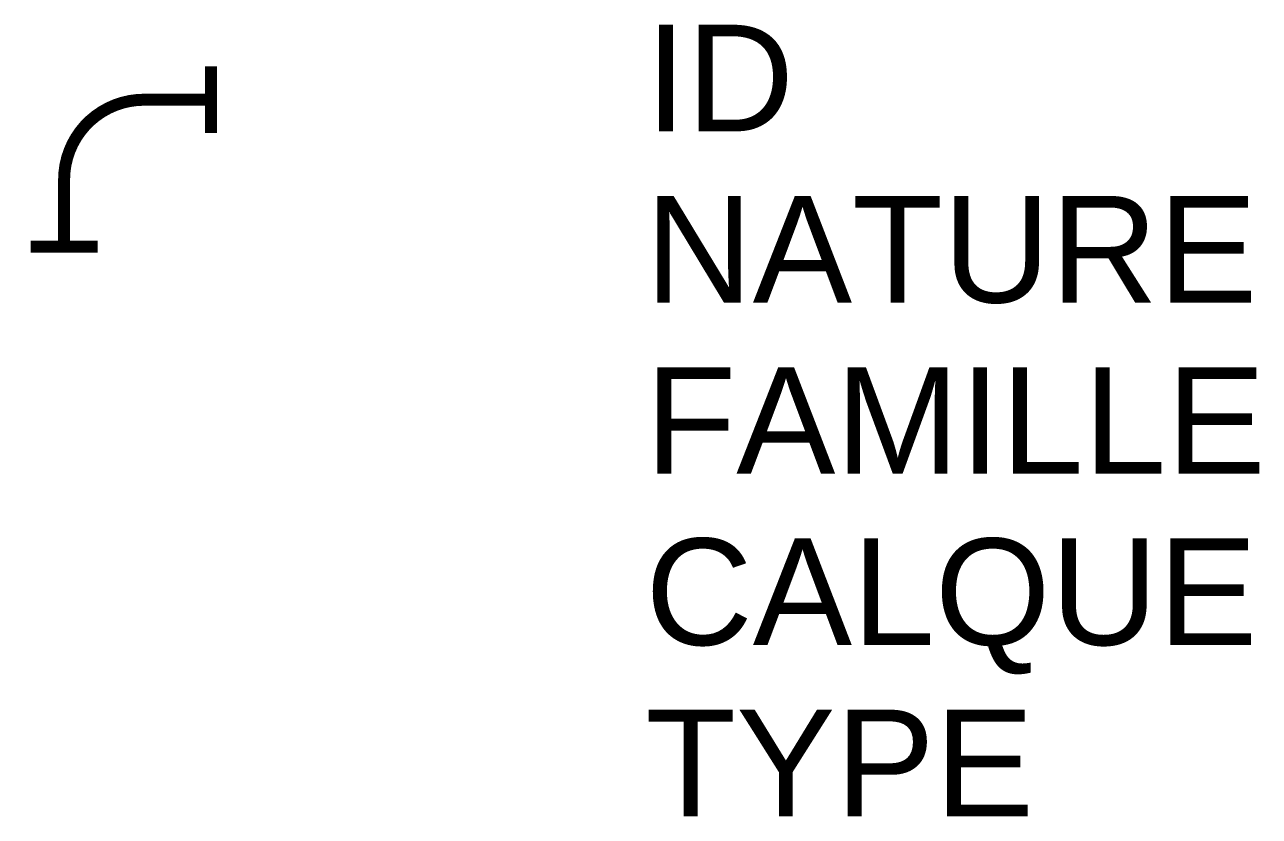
# Model space of a CAD drawing. Header units: metres. Extents: x -0.07 to 2.24, y -1.34 to 0.14.
import ezdxf

# ---------------------------------------------------------------- set-up
doc = ezdxf.new("R2010")
doc.units = ezdxf.units.M
doc.linetypes.add('Socle_Continu', pattern=[2.5, 2.5, 0])
doc.layers.add('EAUUS_SCT', color=7, linetype='Socle_Continu', lineweight=13, true_color=0x7f3f00)
doc.styles.add('Reseaux', font='arial.ttf')
doc.styles.get("Standard").update_dxf_attribs({"font": 'arial.ttf'})

msp = doc.modelspace()

# ---------------------------------------------------------------- linework, layer by layer
at = {"layer": 'EAUUS_SCT', "linetype": 'Socle_Continu', "const_width": 0.0225, "flags": 128}
for points in [[(0.2754, -0.0627), (0.2754, 0.0627)], [(-0.0627, -0.2754), (0.0627, -0.2754)]]:
    msp.add_lwpolyline(points, dxfattribs=at)
msp.add_lwpolyline([(0, -0.2754), (0, -0.15, -0.414214), (0.15, 0), (0.2754, 0)], format="xyb", dxfattribs=at)

# ---------------------------------------------------------------- texts
at = {"layer": 'EAUUS_SCT', "linetype": 'Socle_Continu', "flags": 9}
for tag, p, s in [('ID', (1.0907, -0.0592), 'CP_2127'), ('NATURE', (1.0907, -0.3805), 'Coude'), ('TYPE', (1.0907, -1.3444), 'NR')]:
    msp.add_attdef(tag, p, s, height=0.2, dxfattribs=at)
at = {"layer": 'EAUUS_SCT', "linetype": 'Socle_Continu', "style": 'Reseaux', "flags": 9}
for tag, p, s in [('FAMILLE', (1.0907, -0.7018), 'Eau usée'), ('CALQUE', (1.0907, -1.0231), 'EAUUS_SCT')]:
    msp.add_attdef(tag, p, s, height=0.2, dxfattribs=at)

doc.saveas('drawing.dxf')
